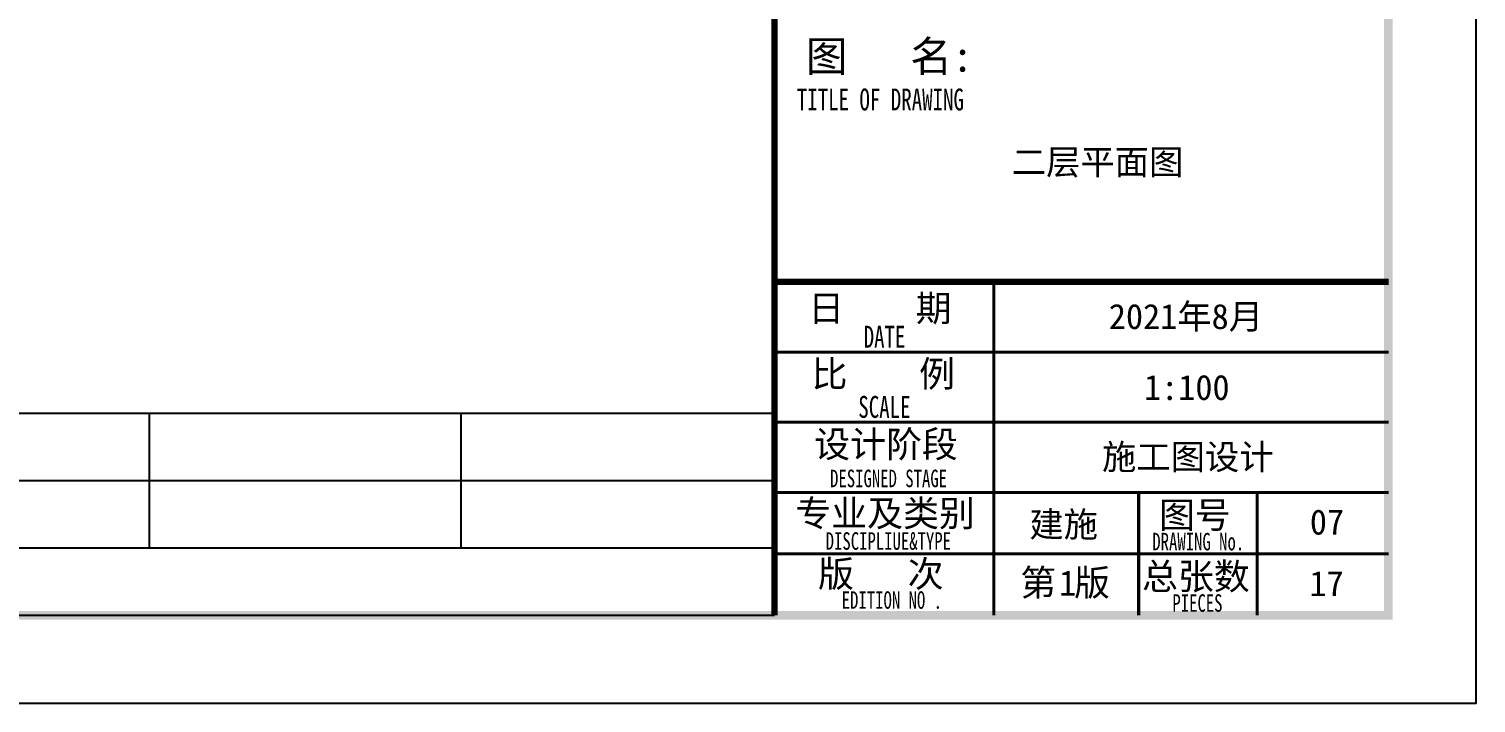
# Model space of a CAD drawing. Extents: x 1188826 to 1909461, y 608442 to 1651179.
# Drawn here: x 1367579 to 1384070, y 1035110 to 1042792 of the extents above; entities that cross this region are included whole.
import ezdxf

# ---------------------------------------------------------------- set-up
doc = ezdxf.new("R2010")
doc.units = 0
doc.header["$LTSCALE"] = 1000
doc.header["$MEASUREMENT"] = 0
for name, color, linetype in [('A-TEX1-DRAW', 33, 'Continuous'), ('图框', 140, 'Continuous'), ('图签文字', 147, 'Continuous')]:
    doc.layers.add(name, color=color, linetype=linetype)
doc.layers.add('图签', color=147, linetype='Continuous', lineweight=18)
doc.styles.add('宋体', font='', dxfattribs={"height": 50})
doc.styles.add('建筑图签-1', font='simhei.ttf', dxfattribs={"width": 0.7})
doc.styles.get('宋体').set_extended_font_data('SimSun')

# ---------------------------------------------------------------- blocks, each defined once
blk = doc.blocks.new('tq123')
at = {"layer": '图框'}
for points, const_width in [([(-6995, 0), (-6995, 57400)], 70), ([(-6995, 3800), (5, 3800)], 70), ([(-4495, 1400), (-4495, 3800)], 35), ([(-6995, 3000), (5, 3000)], 35), ([(-6995, 2200), (5, 2200)], 35), ([(-6995, 1400), (5, 1400)], 35), ([(-6995, 1400), (-495, 1400)], 35), ([(-4495, 0), (-4495, 1400)], 35), ([(-2845, 0), (-2845, 1400)], 35), ([(-2845, 0), (-2845, 1400)], 35), ([(-2845, 0), (-2845, 1400)], 35), ([(-1495, 0), (-1495, 1400)], 35), ([(-6995, 700), (-2845, 700)], 35), ([(-2845, 700), (5, 700)], 35)]:
    blk.add_lwpolyline(points, dxfattribs=dict(at, const_width=const_width))
at = {"layer": '图框', "style": '建筑图签-1', "width": 0.7}
for s, height, p in [('TITLE OF DRAWING', 250, (-6741, 5753)), ('DATE', 250, (-5979, 3049)), ('SCALE', 250, (-6040, 2250)), ('DESIGNED STAGE', 200, (-6362, 1460)), ('DISCIPLIUE&TYPE', 200, (-6412, 747)), ('DRAWING No.', 200, (-2690, 740)), ('EDITION NO .', 200, (-6229, 74)), ('PIECES', 200, (-2461, 40))]:
    blk.add_text(s, height=height, dxfattribs=at).set_placement(p)
at = {"layer": '图签', "color": 2, "style": '宋体'}
for s, height, p in [('2021年8月', 286.7, (-3185, 3262)), ('施工图设计', 286.7, (-3263, 1662)), ('建施', 286.7, (-4091, 893)), ('1', 287, (-3752, 225)), ('17', 286.7, (-899, 219))]:
    blk.add_text(s, height=height, dxfattribs=at).set_placement(p)
at = {"layer": '图签文字', "color": 7, "style": '建筑图签-1'}
for s, height, p in [('图   名:', 350, (-6640, 6195)), ('日    期', 300, (-6611, 3349)), ('比    例', 300, (-6573, 2602)), ('设计阶段', 300, (-6543, 1800)), ('专业及类别', 300, (-6757, 1013)), ('图号', 300, (-2614, 994)), ('版   次 ', 300, (-6499, 323)), ('第 版', 300, (-4194, 223)), ('总张数', 300, (-2807, 294))]:
    blk.add_text(s, height=height, dxfattribs=at).set_placement(p)

msp = doc.modelspace()

# ---------------------------------------------------------------- linework, layer by layer
at = {"layer": 'A-TEX1-DRAW', "color": 6, "lineweight": -3}
for p, q in [((1368947, 1038414), (1368947, 1036878)), ((1372501, 1038414), (1372501, 1036878)), ((1376075, 1038414), (1376075, 1036110))]:
    msp.add_line(p, q, dxfattribs=at)
for points in [[(1360027, 1038414), (1360027, 1038414), (1376075, 1038414)], [(1360027, 1037646), (1360027, 1037646), (1376075, 1037646)], [(1360027, 1036878), (1360027, 1036878), (1376075, 1036878)], [(1360027, 1036110), (1360027, 1036110), (1376075, 1036110)]]:
    msp.add_lwpolyline(points, dxfattribs=at)
at = {"layer": '图框'}
msp.add_lwpolyline([(1278970, 1035110), (1384070, 1035110), (1384070, 1094510), (1278970, 1094510)], close=True, dxfattribs=at)
at = {"layer": '图框', "const_width": 100}
msp.add_lwpolyline([(1281470, 1036110), (1383070, 1036110), (1383070, 1093510), (1281470, 1093510)], close=True, dxfattribs=at)

# ---------------------------------------------------------------- block references
msp.add_blockref('tq123', (1383070, 1036110))

# ---------------------------------------------------------------- texts
at = {"layer": '图签', "color": 2, "style": '宋体'}
for s, p in [('二层平面图', (1378779, 1041132)), ('1:100', (1380286, 1038564)), ('07', (1382176, 1037030))]:
    msp.add_text(s, height=286.7, dxfattribs=at).set_placement(p)

doc.saveas('drawing.dxf')
